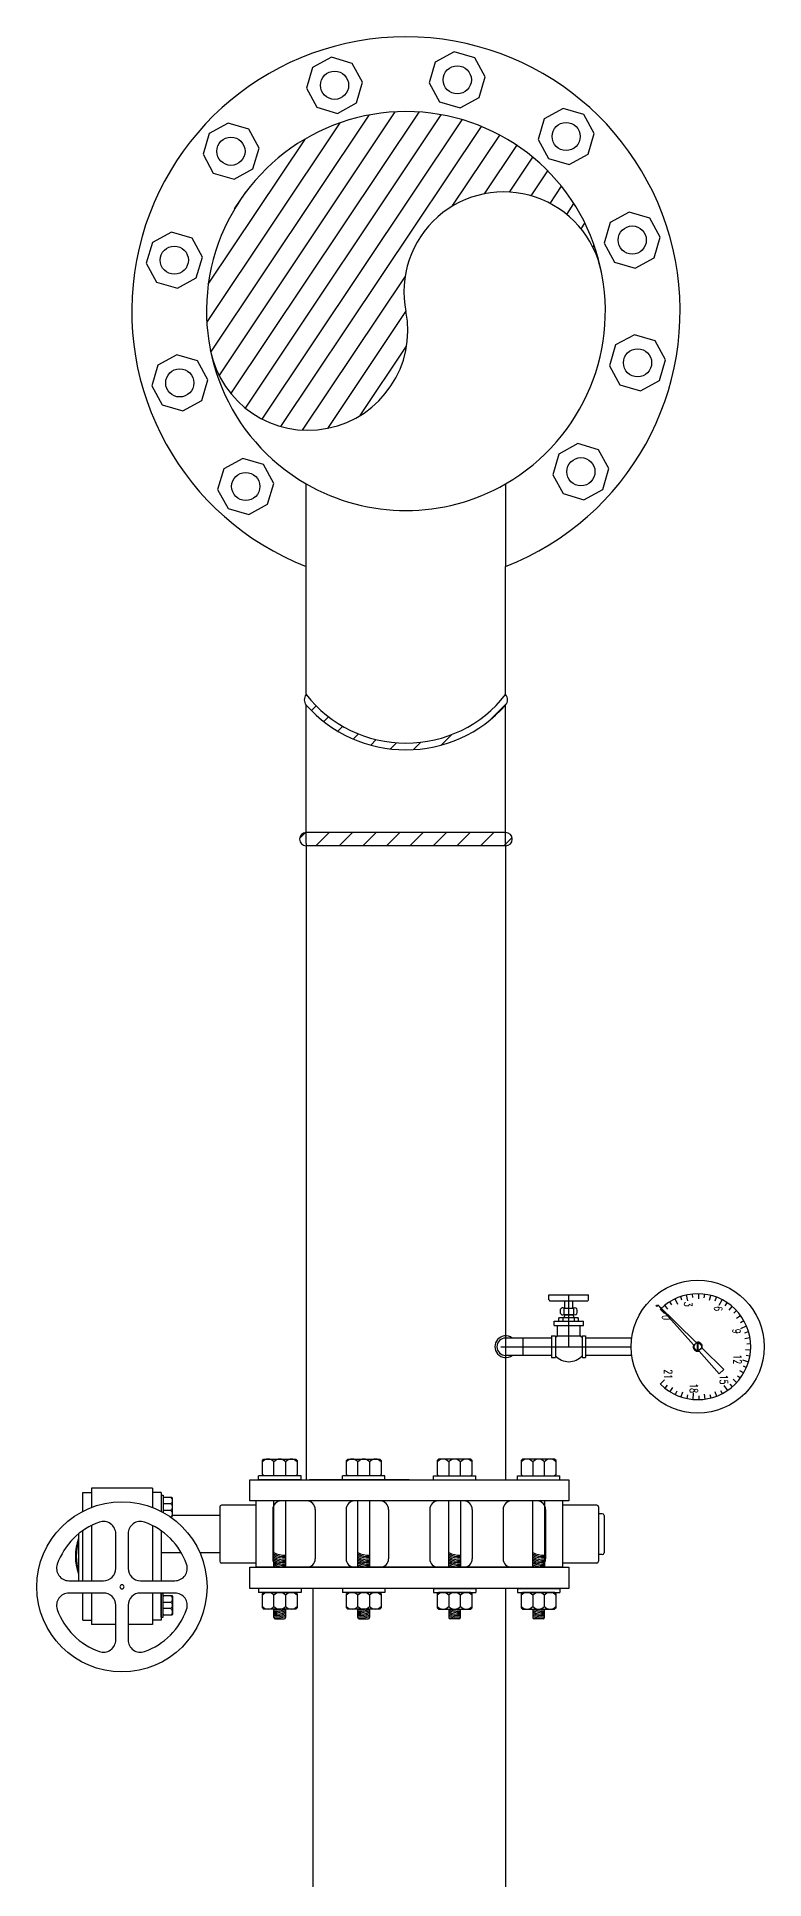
# Model space of a CAD drawing. Header units: inches. Extents: x 51172 to 63334, y -27893 to -10796.
# Drawn here: x 52014 to 52561, y -25657 to -24272 of the extents above; entities that cross this region are included whole.
import ezdxf
from ezdxf.enums import TextEntityAlignment as Align

# ---------------------------------------------------------------- set-up
doc = ezdxf.new("R2010")
doc.units = ezdxf.units.IN
doc.header["$MEASUREMENT"] = 0
doc.styles.add('RomanS', font='romans.shx', dxfattribs={"width": 0.8})

# ---------------------------------------------------------------- blocks, each defined once
blk = doc.blocks.new('pressuregauge')
at = {"color": 8}
for p, q in [((-0.0138, 0.1768), (-0.0156, 0.1811)), ((-0.0105, 0.18), (-0.0113, 0.1827)), ((-0.0062, 0.18), (-0.0068, 0.1837)), ((-0.0021, 0.1815), (-0.0023, 0.1842)), ((0.0021, 0.1805), (0.0023, 0.1842)), ((0.0063, 0.181), (0.0068, 0.1837)), ((0.01, 0.1782), (0.0113, 0.1827)), ((0.0145, 0.1786), (0.0156, 0.1811)), ((-0.0307, 0.1652), (-0.033, 0.1667)), ((-0.0274, 0.168), (-0.0302, 0.1704)), ((-0.0252, 0.1716), (-0.0271, 0.1737)), ((-0.0214, 0.1736), (-0.0235, 0.1766)), ((-0.0183, 0.1767), (-0.0197, 0.1791)), ((0.0178, 0.1759), (0.0197, 0.1791)), ((0.0219, 0.1744), (0.0235, 0.1766)), ((0.0245, 0.171), (0.027, 0.1737)), ((0.0281, 0.1686), (0.0302, 0.1704)), ((0.0292, 0.1642), (0.033, 0.1668)), ((-0.035, 0.1534), (-0.0386, 0.1543)), ((-0.0346, 0.1576), (-0.0372, 0.1586)), ((-0.0312, 0.1607), (-0.0353, 0.1628)), ((0.0011, 0.1477), (0.0171, 0.1641)), ((0.0033, 0.1455), (0.0203, 0.1607)), ((0.0203, 0.1607), (0.0171, 0.1641)), ((0.0329, 0.1616), (0.0353, 0.1628)), ((0.0337, 0.1573), (0.0372, 0.1587)), ((0.0359, 0.1536), (0.0386, 0.1543)), ((-0.0361, 0.1452), (-0.0398, 0.1452)), ((-0.0369, 0.1409), (-0.0396, 0.1406)), ((-0.0367, 0.1494), (-0.0395, 0.1498)), ((-0.0314, 0.1144), (-0.0032, 0.1433)), ((-0.0314, 0.1144), (-0.0013, 0.1413)), ((0.0028, 0.1447), (-0.0028, 0.1447)), ((0.0028, 0.1442), (-0.0028, 0.1442)), ((0.035, 0.1411), (0.0396, 0.1407)), ((0.0358, 0.1493), (0.0395, 0.1498)), ((0.037, 0.1452), (0.0398, 0.1453)), ((-0.0344, 0.1371), (-0.0389, 0.1361)), ((-0.0351, 0.1326), (-0.0377, 0.1317)), ((-0.0318, 0.1295), (-0.036, 0.1275)), ((-0.0315, 0.1249), (-0.0338, 0.1235)), ((0.0307, 0.1254), (0.0338, 0.1235)), ((0.0335, 0.1287), (0.036, 0.1275)), ((0.0342, 0.1329), (0.0377, 0.1318)), ((0.0362, 0.1367), (0.0389, 0.1362)), ((-0.0283, 0.122), (-0.0312, 0.1197)), ((-0.0249, 0.1196), (-0.0282, 0.1163)), ((0.0249, 0.1196), (0.0282, 0.1163)), ((0.029, 0.1214), (0.0312, 0.1197)), ((0, -0.0035), (0, 0.0945)), ((0, 0.0475), (-0.0391, 0.0475))]:
    blk.add_line(p, q, dxfattribs=at)
for p, q in [((-0.0065, 0.095), (-0.0065, 0.06)), ((0.0065, 0.095), (0.0065, 0.06)), ((-0.0352, 0.0623), (-0.0391, 0.0623)), ((-0.0391, 0.0326), (-0.0391, 0.0623)), ((-0.0346, 0.0333), (-0.0346, 0.0617)), ((-0.0193, 0.0364), (-0.0193, 0.0586)), ((-0.0159, 0.0586), (-0.0193, 0.0586)), ((-0.0159, 0.0364), (-0.0159, 0.0586)), ((-0.0081, 0.0561), (-0.0157, 0.0561)), ((-0.0082, 0.06), (0.0082, 0.06)), ((-0.0082, 0.0575), (-0.0082, 0.06)), ((-0.0082, 0.0575), (0.0082, 0.0575)), ((-0.0081, 0.0389), (-0.0081, 0.0561)), ((0.0082, 0.0575), (0.0082, 0.06)), ((-0.029, 0.0506), (-0.0346, 0.0506)), ((-0.029, 0.0446), (-0.0346, 0.0446)), ((-0.029, 0.0511), (-0.0241, 0.0511)), ((-0.029, 0.0438), (-0.029, 0.051)), ((-0.029, 0.0438), (-0.0241, 0.0438)), ((-0.0257, 0.0537), (-0.0275, 0.0537)), ((-0.0242, 0.0439), (-0.0242, 0.051)), ((-0.0239, 0.0506), (-0.0242, 0.0506)), ((-0.0239, 0.0446), (-0.0242, 0.0446)), ((-0.0239, 0.0446), (-0.0239, 0.0506)), ((-0.0213, 0.0549), (-0.0219, 0.0543)), ((-0.0219, 0.0406), (-0.0219, 0.0543)), ((-0.0219, 0.0515), (-0.0193, 0.0515)), ((-0.0219, 0.0431), (-0.0193, 0.0431)), ((-0.0193, 0.0549), (-0.0213, 0.0549)), ((-0.0352, 0.0326), (-0.0391, 0.0326)), ((-0.025, 0.0413), (-0.0282, 0.0413)), ((-0.0213, 0.0399), (-0.0219, 0.0406)), ((-0.0193, 0.0399), (-0.0213, 0.0399)), ((-0.0159, 0.0364), (-0.0193, 0.0364)), ((-0.0081, 0.0389), (-0.0159, 0.0389)), ((-0.0082, 0.0374), (0.0082, 0.0374)), ((-0.0082, 0.0345), (-0.0082, 0.0374)), ((-0.0082, 0.0345), (0.0082, 0.0345)), ((-0.0065, 0.0345), (-0.0065, 0)), ((0.0065, 0.0345), (0.0065, 0)), ((0.0082, 0.0345), (0.0082, 0.0374)), ((-0.0065, 0.013), (0.0065, 0.013))]:
    blk.add_line(p, q)
blk.add_circle((0, 0.1445), 0.05)
for centre, radius in [((0, 0.1445), 0.00278), ((-0.0308, 0.1137), 0.000463)]:
    blk.add_circle(centre, radius, dxfattribs=at)
for radius, start, end in [(0.0398, 315, 225), (0.00343, 70.726, 200.654), (0.00343, 246.9077, 16.8356)]:
    blk.add_arc((0, 0.1445), radius, start, end, dxfattribs=at)
for centre, radius, start, end in [((-0.0352, 0.0617), 0.000636, 0, 90), ((0.0021, 0.0475), 0.0134, 131.437, 140.1121), ((-0.0021, 0.0475), 0.0134, 311.437, 48.563), ((-0.0276, 0.052), 0.00171, 87.3451, 214.6492), ((-0.0276, 0.0429), 0.00171, 145.3508, 250.7556), ((-0.0256, 0.052), 0.00171, 325.3508, 92.6549), ((-0.0256, 0.0429), 0.00171, 289.2444, 34.6492), ((-0.024, 0.0527), 0.0021, 270, 345.2887), ((-0.024, 0.0425), 0.0021, 14.7113, 90), ((-0.0352, 0.0333), 0.000636, 270, 0), ((0.0021, 0.0475), 0.0134, 220.071, 228.563), ((0, 0), 0.00812, 143.3884, 36.6116), ((0, 0), 0.00652, 180, 0)]:
    blk.add_arc(centre, radius, start, end)
at = {"color": 8, "style": 'RomanS', "width": 0.7}
for s, p in [('9', (-0.0116, 0.1737)), ('12', (0.0095, 0.1745)), ('15', (0.0247, 0.164)), ('6', (-0.0286, 0.1599)), ('3', (-0.0319, 0.1373)), ('18', (0.0312, 0.1415)), ('21', (0.0207, 0.1223)), ('0', (-0.0219, 0.1208))]:
    blk.add_text(s, height=0.00602, rotation=360, dxfattribs=at).set_placement(p, align=Align.MIDDLE)

msp = doc.modelspace()

# ---------------------------------------------------------------- hatches: boundary and pattern name
h = msp.add_hatch()
h.set_pattern_fill('ANSI31', color=256, scale=120, angle=11.25)
h.set_pattern_definition([(56.25, (-48788.648, -64600.17), (-12.4720442, 8.3335535), [])])
h.paths.add_polyline_path([(52439.1, -24448.9, 1), (52144.8, -24507.4, 1), (52292, -24478.1, -1)])
h = msp.add_hatch()
h.set_pattern_fill('ANSI31', color=256, scale=100)
h.set_pattern_definition([(45, (-35356.204, -37243.117), (-8.8388348, 8.8388348), [])])
h.paths.add_polyline_path([(52367, -24774.3, 0.361193), (52367, -24766.5, -0.485951), (52217, -24766.5, 0.361193), (52217, -24774.3, 0.448765)])

# ---------------------------------------------------------------- linework, layer by layer
for p, q in [((52328.3, -24283.1), (52314.1, -24290.9)), ((52343.9, -24287.7), (52328.3, -24283.1)), ((52221.8, -24295), (52217.2, -24310.5)), ((52236.1, -24287.2), (52221.8, -24295)), ((52251.6, -24291.8), (52236.1, -24287.2)), ((52259.4, -24306), (52251.6, -24291.8)), ((52314.1, -24290.9), (52309.5, -24306.5)), ((52351.7, -24302), (52343.9, -24287.7)), ((52217.2, -24310.5), (52225, -24324.8)), ((52254.8, -24321.6), (52259.4, -24306)), ((52309.5, -24306.5), (52317.3, -24320.7)), ((52347.1, -24317.5), (52351.7, -24302)), ((52225, -24324.8), (52240.6, -24329.4)), ((52240.6, -24329.4), (52254.8, -24321.6)), ((52317.3, -24320.7), (52332.8, -24325.3)), ((52332.8, -24325.3), (52347.1, -24317.5)), ((52410.2, -24325.7), (52396, -24333.5)), ((52425.8, -24330.3), (52410.2, -24325.7)), ((52158.2, -24336.8), (52143.9, -24344.6)), ((52173.8, -24341.4), (52158.2, -24336.8)), ((52181.5, -24355.7), (52173.8, -24341.4)), ((52396, -24333.5), (52391.4, -24349.1)), ((52433.6, -24344.6), (52425.8, -24330.3)), ((52143.9, -24344.6), (52139.4, -24360.2)), ((52176.9, -24371.2), (52181.5, -24355.7)), ((52391.4, -24349.1), (52399.2, -24363.3)), ((52429, -24360.1), (52433.6, -24344.6)), ((52139.4, -24360.2), (52147.1, -24374.4)), ((52399.2, -24363.3), (52414.8, -24367.9)), ((52414.8, -24367.9), (52429, -24360.1)), ((52147.1, -24374.4), (52162.7, -24379)), ((52162.7, -24379), (52176.9, -24371.2)), ((52445.6, -24411.4), (52441.1, -24427)), ((52459.9, -24403.6), (52445.6, -24411.4)), ((52475.5, -24408.2), (52459.9, -24403.6)), ((52483.2, -24422.4), (52475.5, -24408.2)), ((52115.6, -24418.8), (52101.3, -24426.5)), ((52131.1, -24423.3), (52115.6, -24418.8)), ((52138.9, -24437.6), (52131.1, -24423.3)), ((52478.7, -24438), (52483.2, -24422.4)), ((52101.3, -24426.5), (52096.7, -24442.1)), ((52134.3, -24453.2), (52138.9, -24437.6)), ((52441.1, -24427), (52448.8, -24441.2)), ((52464.4, -24445.8), (52478.7, -24438)), ((52096.7, -24442.1), (52104.5, -24456.3)), ((52120.1, -24460.9), (52134.3, -24453.2)), ((52448.8, -24441.2), (52464.4, -24445.8)), ((52104.5, -24456.3), (52120.1, -24460.9)), ((52449.7, -24503.6), (52445.1, -24519.2)), ((52464, -24495.9), (52449.7, -24503.6)), ((52479.5, -24500.5), (52464, -24495.9)), ((52487.3, -24514.7), (52479.5, -24500.5)), ((52105.4, -24518.8), (52100.8, -24534.4)), ((52119.6, -24511), (52105.4, -24518.8)), ((52135.2, -24515.6), (52119.6, -24511)), ((52143, -24529.9), (52135.2, -24515.6)), ((52445.1, -24519.2), (52452.9, -24533.5)), ((52482.7, -24530.3), (52487.3, -24514.7)), ((52100.8, -24534.4), (52108.6, -24548.6)), ((52138.4, -24545.4), (52143, -24529.9)), ((52452.9, -24533.5), (52468.5, -24538)), ((52468.5, -24538), (52482.7, -24530.3)), ((52108.6, -24548.6), (52124.1, -24553.2)), ((52124.1, -24553.2), (52138.4, -24545.4)), ((52421.3, -24577.8), (52407.1, -24585.6)), ((52436.9, -24582.4), (52421.3, -24577.8)), ((52169.3, -24588.9), (52155, -24596.7)), ((52184.8, -24593.5), (52169.3, -24588.9)), ((52407.1, -24585.6), (52402.5, -24601.2)), ((52444.7, -24596.6), (52436.9, -24582.4)), ((52155, -24596.7), (52150.4, -24612.2)), ((52192.6, -24607.7), (52184.8, -24593.5)), ((52402.5, -24601.2), (52410.3, -24615.4)), ((52440.1, -24612.2), (52444.7, -24596.6)), ((52150.4, -24612.2), (52158.2, -24626.5)), ((52188, -24623.3), (52192.6, -24607.7)), ((52217, -24766.5), (52217, -24608)), ((52367, -24608), (52367, -24670.2)), ((52410.3, -24615.4), (52425.9, -24620)), ((52425.9, -24620), (52440.1, -24612.2)), ((52158.2, -24626.5), (52173.8, -24631.1)), ((52173.8, -24631.1), (52188, -24623.3)), ((52217, -24766.5), (52217, -24670.2)), ((52367, -24766.5), (52367, -24670.2)), ((52217, -24878.4), (52217, -24774.3)), ((52367, -24878.4), (52367, -24774.3)), ((52367, -24870.2), (52217, -24870.2)), ((52217, -24878.4), (52217, -25356.9)), ((52367, -24880.2), (52217, -24880.2)), ((52367, -24878.4), (52367, -25356.9)), ((52049, -25366.5), (52055.4, -25366.5)), ((52049, -25380.7), (52049, -25366.5)), ((52055.4, -25363.3), (52055.4, -25377.8)), ((52101.5, -25363.3), (52055.4, -25363.3)), ((52101.5, -25363.3), (52101.5, -25377.8)), ((52107.9, -25366.5), (52101.5, -25366.5)), ((52107.9, -25366.5), (52107.9, -25380.7)), ((52294.4, -25356.9), (52219.4, -25356.9)), ((52152, -25377.4), (52152, -25418.3)), ((52179.2, -25376.1), (52153.3, -25376.1)), ((52179.2, -25372.9), (52179.2, -25422.8)), ((52409.7, -25372.9), (52179.2, -25372.9)), ((52191.8, -25379.3), (52191.8, -25416.4)), ((52223.8, -25379.3), (52223.8, -25416.4)), ((52247, -25379.3), (52247, -25416.4)), ((52279, -25379.3), (52279, -25416.4)), ((52309.9, -25379.3), (52309.9, -25416.4)), ((52341.9, -25379.3), (52341.9, -25416.4)), ((52365.1, -25379.3), (52365.1, -25416.4)), ((52397.1, -25379.3), (52397.1, -25416.4)), ((52409.7, -25372.9), (52409.7, -25422.8)), ((52435.6, -25376.1), (52409.7, -25376.1)), ((52436.9, -25377.4), (52436.9, -25418.3)), ((52049, -25432.9), (52049, -25395.2)), ((52055.4, -25391.4), (52055.4, -25432.9)), ((52101.5, -25391.4), (52101.5, -25432.9)), ((52107.9, -25395.2), (52107.9, -25432.9)), ((52152, -25383.8), (52116.5, -25383.8)), ((52439.7, -25382.5), (52436.9, -25382.5)), ((52441, -25383.8), (52441, -25411.9)), ((52045.8, -25397.6), (52045.8, -25432.9)), ((52123.1, -25411.9), (52107.9, -25411.9)), ((52152, -25411.9), (52137.1, -25411.9)), ((52179.2, -25419.6), (52153.3, -25419.6)), ((52435.6, -25419.6), (52409.7, -25419.6)), ((52439.7, -25413.2), (52436.9, -25413.2)), ((52049, -25462.5), (52049, -25442.2)), ((52055.4, -25442.2), (52055.4, -25465.7)), ((52101.5, -25442.2), (52101.5, -25465.7)), ((52107.9, -25442.2), (52107.9, -25462.5)), ((52221.9, -25438.8), (52221.9, -25800.3)), ((52367, -25438.8), (52367, -25800.3)), ((52049, -25462.5), (52055.4, -25462.5)), ((52107.9, -25462.5), (52101.5, -25462.5)), ((52074, -25465.7), (52055.4, -25465.7)), ((52101.5, -25465.7), (52082.8, -25465.7))]:
    msp.add_line(p, q)
at = {"linetype": 'Continuous'}
for p, q in [((52212, -24874.8), (52216.5, -24870.3)), ((52224.2, -24880.2), (52234.2, -24870.2)), ((52241.9, -24880.2), (52251.9, -24870.2)), ((52259.6, -24880.2), (52269.6, -24870.2)), ((52277.3, -24880.2), (52287.3, -24870.2)), ((52294.9, -24880.2), (52304.9, -24870.2)), ((52312.6, -24880.2), (52322.6, -24870.2)), ((52330.3, -24880.2), (52340.3, -24870.2)), ((52348, -24880.2), (52358, -24870.2)), ((52365.6, -24880.2), (52371.8, -24874.1)), ((52184, -25342.5), (52185, -25341.4)), ((52184, -25352.9), (52184, -25342.5)), ((52184, -25352.9), (52185, -25354)), ((52185, -25341.4), (52209.1, -25341.4)), ((52192.7, -25354), (52192.7, -25343.5)), ((52201.4, -25343.5), (52201.4, -25354)), ((52209.1, -25341.4), (52210.2, -25342.5)), ((52210.2, -25352.9), (52209.1, -25354)), ((52210.2, -25342.5), (52210.2, -25352.9)), ((52247.2, -25342.5), (52248.2, -25341.4)), ((52247.2, -25352.9), (52247.2, -25342.5)), ((52247.2, -25352.9), (52248.2, -25354)), ((52248.2, -25341.4), (52272.3, -25341.4)), ((52255.9, -25354), (52255.9, -25343.5)), ((52264.6, -25343.5), (52264.6, -25354)), ((52272.3, -25341.4), (52273.3, -25342.5)), ((52273.3, -25352.9), (52272.3, -25354)), ((52273.3, -25342.5), (52273.3, -25352.9)), ((52316.6, -25341.4), (52315.5, -25342.5)), ((52315.5, -25342.5), (52315.5, -25352.9)), ((52315.5, -25352.9), (52316.6, -25354)), ((52340.7, -25341.4), (52316.6, -25341.4)), ((52324.3, -25343.5), (52324.3, -25354)), ((52333, -25354), (52333, -25343.5)), ((52341.7, -25342.5), (52340.7, -25341.4)), ((52341.7, -25352.9), (52340.7, -25354)), ((52341.7, -25352.9), (52341.7, -25342.5)), ((52379.8, -25341.4), (52378.7, -25342.5)), ((52378.7, -25342.5), (52378.7, -25352.9)), ((52378.7, -25352.9), (52379.8, -25354)), ((52403.8, -25341.4), (52379.8, -25341.4)), ((52387.4, -25343.5), (52387.4, -25354)), ((52396.2, -25354), (52396.2, -25343.5)), ((52404.9, -25342.5), (52403.8, -25341.4)), ((52404.9, -25352.9), (52403.8, -25354)), ((52404.9, -25352.9), (52404.9, -25342.5)), ((52174.5, -25372.9), (52174.5, -25356.9)), ((52174.5, -25356.9), (52414.4, -25356.9)), ((52181.1, -25356.9), (52181.1, -25354)), ((52213.1, -25354), (52181.1, -25354)), ((52213.1, -25356.9), (52181.1, -25356.9)), ((52213.1, -25356.9), (52213.1, -25354)), ((52244.3, -25356.9), (52244.3, -25354)), ((52276.2, -25354), (52244.3, -25354)), ((52276.2, -25356.9), (52244.3, -25356.9)), ((52276.2, -25356.9), (52276.2, -25354)), ((52312.7, -25356.9), (52312.7, -25354)), ((52312.7, -25354), (52344.6, -25354)), ((52312.7, -25356.9), (52344.6, -25356.9)), ((52344.6, -25356.9), (52344.6, -25354)), ((52375.8, -25356.9), (52375.8, -25354)), ((52375.8, -25354), (52407.8, -25354)), ((52375.8, -25356.9), (52407.8, -25356.9)), ((52407.8, -25356.9), (52407.8, -25354)), ((52414.4, -25356.9), (52414.4, -25372.9)), ((52107.9, -25368.5), (52109.5, -25368.5)), ((52107.9, -25368.5), (52107.9, -25380.7)), ((52109.5, -25368.5), (52109.5, -25381.6)), ((52110.1, -25370.2), (52109.5, -25370.7)), ((52115.3, -25375), (52109.5, -25375)), ((52109.5, -25379.9), (52115.3, -25379.9)), ((52115.9, -25370.2), (52110.1, -25370.2)), ((52116.5, -25370.7), (52115.9, -25370.2)), ((52116.5, -25384.2), (52116.5, -25370.7)), ((52414.4, -25372.9), (52174.5, -25372.9)), ((52192.7, -25422.8), (52192.7, -25372.9)), ((52201.5, -25372.9), (52201.5, -25422.8)), ((52255.9, -25422.8), (52255.9, -25372.9)), ((52264.6, -25372.9), (52264.6, -25422.8)), ((52324.3, -25422.8), (52324.3, -25372.9)), ((52333, -25372.9), (52333, -25422.8)), ((52387.4, -25422.8), (52387.4, -25372.9)), ((52396.2, -25372.9), (52396.2, -25422.8)), ((52114.7, -25384.8), (52115.9, -25384.8)), ((52115.9, -25384.8), (52116.5, -25384.2)), ((52073.8, -25423.6), (52073.8, -25397.6)), ((52083, -25397.6), (52083, -25423.6)), ((52174.5, -25422.8), (52414.4, -25422.8)), ((52174.5, -25438.8), (52174.5, -25422.8)), ((52409.7, -25422.8), (52179.2, -25422.8)), ((52414.4, -25422.8), (52414.4, -25438.8)), ((52038.5, -25432.9), (52064.5, -25432.9)), ((52092.3, -25432.9), (52118.3, -25432.9)), ((52064.5, -25442.2), (52038.5, -25442.2)), ((52118.3, -25442.2), (52092.3, -25442.2)), ((52107.9, -25442.5), (52109.5, -25442.5)), ((52107.9, -25460.4), (52107.9, -25442.5)), ((52109.5, -25460.4), (52109.5, -25442.5)), ((52110.1, -25444.1), (52109.5, -25444.7)), ((52109.5, -25449), (52115.3, -25449)), ((52110.1, -25444.1), (52115.9, -25444.1)), ((52115.9, -25444.1), (52116.5, -25444.7)), ((52116.5, -25444.7), (52116.5, -25458.2)), ((52414.4, -25438.8), (52174.5, -25438.8)), ((52213.1, -25438.8), (52181.1, -25438.8)), ((52181.1, -25438.8), (52181.1, -25441.7)), ((52213.1, -25441.7), (52181.1, -25441.7)), ((52184, -25442.7), (52185, -25441.7)), ((52184, -25453.2), (52184, -25442.7)), ((52185, -25441.7), (52209.1, -25441.7)), ((52192.7, -25452.2), (52192.7, -25443.8)), ((52201.5, -25443.8), (52201.5, -25452.2)), ((52209.1, -25441.7), (52210.2, -25442.7)), ((52210.2, -25442.7), (52210.2, -25453.2)), ((52213.1, -25438.8), (52213.1, -25441.7)), ((52244.3, -25438.8), (52244.3, -25441.7)), ((52276.2, -25438.8), (52244.3, -25438.8)), ((52276.2, -25441.7), (52244.3, -25441.7)), ((52247.2, -25442.7), (52248.2, -25441.7)), ((52247.2, -25453.2), (52247.2, -25442.7)), ((52248.2, -25441.7), (52272.3, -25441.7)), ((52255.9, -25452.2), (52255.9, -25443.8)), ((52264.6, -25443.8), (52264.6, -25452.2)), ((52272.3, -25441.7), (52273.4, -25442.7)), ((52273.4, -25442.7), (52273.4, -25453.2)), ((52276.2, -25438.8), (52276.2, -25441.7)), ((52312.7, -25438.8), (52312.7, -25441.7)), ((52312.7, -25438.8), (52344.6, -25438.8)), ((52312.7, -25441.7), (52344.6, -25441.7)), ((52316.6, -25441.7), (52315.5, -25442.7)), ((52315.5, -25442.7), (52315.5, -25453.2)), ((52340.7, -25441.7), (52316.6, -25441.7)), ((52324.3, -25443.8), (52324.3, -25452.2)), ((52333, -25452.2), (52333, -25443.8)), ((52341.7, -25442.7), (52340.7, -25441.7)), ((52341.7, -25453.2), (52341.7, -25442.7)), ((52344.6, -25438.8), (52344.6, -25441.7)), ((52375.8, -25438.8), (52375.8, -25441.7)), ((52375.8, -25438.8), (52407.8, -25438.8)), ((52375.8, -25441.7), (52407.8, -25441.7)), ((52379.8, -25441.7), (52378.7, -25442.7)), ((52378.7, -25442.7), (52378.7, -25453.2)), ((52403.8, -25441.7), (52379.8, -25441.7)), ((52387.4, -25443.8), (52387.4, -25452.2)), ((52396.2, -25452.2), (52396.2, -25443.8)), ((52404.9, -25442.7), (52403.8, -25441.7)), ((52404.9, -25453.2), (52404.9, -25442.7)), ((52407.8, -25438.8), (52407.8, -25441.7)), ((52073.8, -25477.4), (52073.8, -25451.4)), ((52083, -25451.4), (52083, -25477.4)), ((52107.9, -25460.4), (52109.5, -25460.4)), ((52115.3, -25453.9), (52109.5, -25453.9)), ((52110.1, -25458.8), (52109.5, -25458.2)), ((52115.9, -25458.8), (52110.1, -25458.8)), ((52116.5, -25458.2), (52115.9, -25458.8)), ((52184, -25453.2), (52185, -25454.3)), ((52209.1, -25454.3), (52185, -25454.3)), ((52192.7, -25460.5), (52192.7, -25454.3)), ((52193.8, -25461.5), (52200.4, -25461.5)), ((52201.5, -25454.3), (52201.5, -25460.5)), ((52210.2, -25453.2), (52209.1, -25454.3)), ((52247.2, -25453.2), (52248.2, -25454.3)), ((52272.3, -25454.3), (52248.2, -25454.3)), ((52255.9, -25460.5), (52255.9, -25454.3)), ((52256.9, -25461.5), (52263.6, -25461.5)), ((52264.6, -25454.3), (52264.6, -25460.5)), ((52273.4, -25453.2), (52272.3, -25454.3)), ((52315.5, -25453.2), (52316.6, -25454.3)), ((52316.6, -25454.3), (52340.7, -25454.3)), ((52324.3, -25454.3), (52324.3, -25460.5)), ((52331.9, -25461.5), (52325.3, -25461.5)), ((52333, -25460.5), (52333, -25454.3)), ((52341.7, -25453.2), (52340.7, -25454.3)), ((52378.7, -25453.2), (52379.8, -25454.3)), ((52379.8, -25454.3), (52403.8, -25454.3)), ((52387.4, -25454.3), (52387.4, -25460.5)), ((52395.1, -25461.5), (52388.5, -25461.5)), ((52396.2, -25460.5), (52396.2, -25454.3)), ((52404.9, -25453.2), (52403.8, -25454.3))]:
    msp.add_line(p, q, dxfattribs=at)
for centre in [(52238.3, -24308.3), (52330.6, -24304.2), (52412.5, -24346.8), (52160.4, -24357.9), (52462.2, -24424.7), (52117.8, -24439.8), (52466.2, -24517), (52121.9, -24532.1), (52423.6, -24598.9), (52171.5, -24610)]:
    msp.add_circle(centre, 10.6)
msp.add_circle((52078.4, -25437.5), 64, dxfattribs=at)
for centre, radius, start, end in [((52292, -24478.1), 206.2, 291.3237, 248.6763), ((52292, -24478.1), 150, 300, 240), ((52365.5, -24463.5), 75, 11.25, 191.473), ((52218.4, -24492.7), 75, 191.25, 11.25), ((52292, -24478.1), 150, 240, 300), ((52221.6, -24770.4), 6.09, 140.2813, 219.7187), ((52292, -24707.6), 95.4, 218.165, 321.835), ((52362.3, -24770.4), 6.09, 320.2813, 39.7187), ((52292, -24707.6), 100.4, 221.6623, 318.3377), ((52217, -24875.2), 5, 90, 270), ((52367, -24875.2), 5, 270, 90), ((52153.3, -25377.4), 1.28, 90, 180), ((52198.2, -25379.3), 6.4, 90, 180), ((52217.4, -25379.3), 6.4, 0, 90), ((52253.4, -25379.3), 6.4, 90, 180), ((52272.6, -25379.3), 6.4, 0, 90), ((52316.3, -25379.3), 6.4, 90, 180), ((52335.5, -25379.3), 6.4, 0, 90), ((52371.5, -25379.3), 6.4, 90, 180), ((52390.7, -25379.3), 6.4, 0, 90), ((52435.6, -25377.4), 1.28, 0, 90), ((52439.7, -25383.8), 1.28, 0, 90), ((52080.9, -25414.5), 37.5, 159.1997, 200.8003), ((52080.9, -25414.5), 36.9, 161.9972, 198.0028), ((52153.3, -25418.3), 1.28, 180, 270), ((52198.2, -25416.4), 6.4, 180, 270), ((52217.4, -25416.4), 6.4, 270, 0), ((52253.4, -25416.4), 6.4, 180, 270), ((52272.6, -25416.4), 6.4, 270, 0), ((52316.3, -25416.4), 6.4, 180, 270), ((52335.5, -25416.4), 6.4, 270, 0), ((52371.5, -25416.4), 6.4, 180, 270), ((52390.7, -25416.4), 6.4, 270, 0), ((52435.6, -25418.3), 1.28, 270, 0), ((52439.7, -25411.9), 1.28, 270, 0), ((52078.4, -25437.5), 1.57, 90, 270), ((52078.4, -25437.5), 1.57, 270, 90)]:
    msp.add_arc(centre, radius, start, end)
for centre, radius, start, end in [((52188.4, -25347.1), 5.64, 39.3849, 140.6151), ((52197.1, -25347.1), 5.64, 39.3849, 140.6151), ((52205.8, -25347.1), 5.64, 39.3849, 140.6151), ((52251.5, -25347.1), 5.64, 39.3849, 140.6151), ((52260.3, -25347.1), 5.64, 39.3849, 140.6151), ((52269, -25347.1), 5.64, 39.3849, 140.6151), ((52319.9, -25347.1), 5.64, 39.3849, 140.6151), ((52328.6, -25347.1), 5.64, 39.3849, 140.6151), ((52337.4, -25347.1), 5.64, 39.3849, 140.6151), ((52383.1, -25347.1), 5.64, 39.3849, 140.6151), ((52391.8, -25347.1), 5.64, 39.3849, 140.6151), ((52400.5, -25347.1), 5.64, 39.3849, 140.6151), ((52113.3, -25372.6), 3.16, 309.3849, 50.6151), ((52113.3, -25377.5), 3.16, 309.3849, 50.6151), ((52113.3, -25382.4), 3.16, 309.3849, 50.6151), ((52078.4, -25437.5), 51.5, 109.2185, 160.7815), ((52064.5, -25397.6), 9.27, 360, 109.2185), ((52092.3, -25397.6), 9.27, 70.7815, 180), ((52078.4, -25437.5), 51.5, 19.2185, 70.7815), ((52038.5, -25423.6), 9.27, 160.7815, 270), ((52118.3, -25423.6), 9.27, 270, 19.2185), ((52200.7, -25397.1), 16.6, 241.1637, 272.4453), ((52200.7, -25397.1), 17.7, 243.0169, 272.3003), ((52200.7, -25397.1), 18.7, 244.6374, 272.1715), ((52200.7, -25400.6), 16.6, 241.1637, 272.4453), ((52200.7, -25400.6), 17.7, 243.0169, 272.3003), ((52200.7, -25400.6), 18.7, 244.6374, 272.1715), ((52200.7, -25400.6), 19.8, 246.0681, 272.0564), ((52200.7, -25400.6), 20.8, 247.3413, 271.9529), ((52200.7, -25400.6), 21.9, 248.4824, 271.8593), ((52200.7, -25401.7), 21.9, 248.4824, 254.3117), ((52263.9, -25397.1), 16.6, 241.1637, 272.4453), ((52263.9, -25397.1), 17.7, 243.0169, 272.3003), ((52263.9, -25397.1), 18.7, 244.6374, 272.1715), ((52263.9, -25400.6), 16.6, 241.1637, 272.4453), ((52263.9, -25400.6), 17.7, 243.0169, 272.3003), ((52263.9, -25400.6), 18.7, 244.6374, 272.1715), ((52263.9, -25400.6), 19.8, 246.0681, 272.0564), ((52263.9, -25400.6), 20.8, 247.3413, 271.9529), ((52263.9, -25400.6), 21.9, 248.4824, 271.8593), ((52263.9, -25401.7), 21.9, 248.4824, 254.3117), ((52332.3, -25397.1), 16.6, 241.1637, 272.4453), ((52332.3, -25397.1), 17.7, 243.0169, 272.3003), ((52332.3, -25397.1), 18.7, 244.6374, 272.1715), ((52332.3, -25400.6), 16.6, 241.1637, 272.4453), ((52332.3, -25400.6), 17.7, 243.0169, 272.3003), ((52332.3, -25400.6), 18.7, 244.6374, 272.1715), ((52332.3, -25400.6), 19.8, 246.0681, 272.0564), ((52332.3, -25400.6), 20.8, 247.3413, 271.9529), ((52332.3, -25400.6), 21.9, 248.4824, 271.8593), ((52332.3, -25401.7), 21.9, 248.4824, 254.3117), ((52395.5, -25397.1), 16.6, 241.1637, 272.4453), ((52395.5, -25397.1), 17.7, 243.0169, 272.3003), ((52395.5, -25397.1), 18.7, 244.6374, 272.1715), ((52395.5, -25400.6), 16.6, 241.1637, 272.4453), ((52395.5, -25400.6), 17.7, 243.0169, 272.3003), ((52395.5, -25400.6), 18.7, 244.6374, 272.1715), ((52395.5, -25400.6), 19.8, 246.0681, 272.0564), ((52395.5, -25400.6), 20.8, 247.3413, 271.9529), ((52395.5, -25400.6), 21.9, 248.4824, 271.8593), ((52395.5, -25401.7), 21.9, 248.4824, 254.3117), ((52064.5, -25423.6), 9.27, 270, 0), ((52092.3, -25423.6), 9.27, 180, 270), ((52038.5, -25451.4), 9.27, 90, 199.2185), ((52064.5, -25451.4), 9.27, 360, 90), ((52092.3, -25451.4), 9.27, 90, 180), ((52113.3, -25446.6), 3.16, 309.3849, 50.6151), ((52113.3, -25451.5), 3.16, 309.3849, 50.6151), ((52118.3, -25451.4), 9.27, 340.7815, 90), ((52188.4, -25447.4), 5.65, 39.3849, 140.6151), ((52197.1, -25447.4), 5.65, 39.3849, 140.6151), ((52205.8, -25447.4), 5.65, 39.3849, 140.6151), ((52251.5, -25447.4), 5.65, 39.3849, 140.6151), ((52260.3, -25447.4), 5.65, 39.3849, 140.6151), ((52269, -25447.4), 5.65, 39.3849, 140.6151), ((52319.9, -25447.4), 5.65, 39.3849, 140.6151), ((52328.6, -25447.4), 5.65, 39.3849, 140.6151), ((52337.4, -25447.4), 5.65, 39.3849, 140.6151), ((52383.1, -25447.4), 5.65, 39.3849, 140.6151), ((52391.8, -25447.4), 5.65, 39.3849, 140.6151), ((52400.5, -25447.4), 5.65, 39.3849, 140.6151), ((52078.4, -25437.5), 51.5, 199.2185, 250.7815), ((52078.4, -25437.5), 51.5, 289.2185, 340.7815), ((52113.3, -25456.4), 3.16, 309.3849, 50.6151), ((52188.4, -25448.6), 5.65, 219.3849, 320.6151), ((52197.1, -25448.6), 5.65, 219.3849, 320.6151), ((52193.4, -25438.3), 21.9, 268.1407, 291.5176), ((52193.8, -25460.5), 1.05, 180, 270), ((52193.4, -25438.3), 18.7, 268.1407, 295.3626), ((52193.4, -25438.3), 19.8, 268.1407, 293.9319), ((52193.4, -25438.3), 20.8, 268.1407, 292.6587), ((52193.4, -25438.3), 16.6, 268.1407, 286.5975), ((52193.4, -25438.3), 17.7, 268.1407, 295.6381), ((52193.4, -25438.3), 22.9, 268.9617, 290.4885), ((52200.4, -25460.5), 1.05, 270, 0), ((52205.8, -25448.6), 5.65, 219.3849, 320.6151), ((52251.5, -25448.6), 5.65, 219.3849, 320.6151), ((52260.3, -25448.6), 5.65, 219.3849, 320.6151), ((52256.6, -25438.3), 20.8, 268.1407, 292.6587), ((52256.6, -25438.3), 21.9, 268.1407, 291.5176), ((52256.9, -25460.5), 1.05, 180, 270), ((52256.6, -25438.3), 17.7, 268.1407, 295.6381), ((52256.6, -25438.3), 18.7, 268.1407, 295.3626), ((52256.6, -25438.3), 19.8, 268.1407, 293.9319), ((52256.6, -25438.3), 16.6, 268.1407, 286.5975), ((52256.6, -25438.3), 22.9, 268.9617, 290.4885), ((52263.6, -25460.5), 1.05, 270, 0), ((52269, -25448.6), 5.65, 219.3849, 320.6151), ((52319.9, -25448.6), 5.65, 219.3849, 320.6151), ((52328.6, -25448.6), 5.65, 219.3849, 320.6151), ((52332.3, -25438.3), 18.7, 244.6374, 271.8593), ((52332.3, -25438.3), 19.8, 246.0681, 271.8593), ((52332.3, -25438.3), 20.8, 247.3413, 271.8593), ((52332.3, -25438.3), 21.9, 248.4824, 271.8593), ((52332.3, -25438.3), 22.9, 249.5115, 271.0383), ((52325.3, -25460.5), 1.05, 180, 270), ((52332.3, -25438.3), 17.7, 244.3619, 271.8593), ((52332.3, -25438.3), 16.6, 253.4025, 271.8593), ((52331.9, -25460.5), 1.05, 270, 0), ((52337.4, -25448.6), 5.65, 219.3849, 320.6151), ((52383.1, -25448.6), 5.65, 219.3849, 320.6151), ((52391.8, -25448.6), 5.65, 219.3849, 320.6151), ((52395.5, -25438.3), 18.7, 244.6374, 272.1715), ((52395.5, -25438.3), 19.8, 246.0681, 272.0564), ((52395.5, -25438.3), 20.8, 247.3413, 271.9529), ((52395.5, -25438.3), 21.9, 248.4824, 271.8593), ((52395.5, -25438.3), 22.9, 249.5115, 271.0383), ((52388.5, -25460.5), 1.05, 180, 270), ((52395.5, -25438.3), 17.7, 244.3619, 272.3003), ((52395.5, -25438.3), 16.6, 253.4025, 272.4453), ((52395.1, -25460.5), 1.05, 270, 0), ((52400.5, -25448.6), 5.65, 219.3849, 320.6151), ((52064.5, -25477.4), 9.27, 250.7815, 0), ((52092.3, -25477.4), 9.27, 180, 289.2185)]:
    msp.add_arc(centre, radius, start, end, dxfattribs=at)

# ---------------------------------------------------------------- block references
at = {"xscale": 1000, "yscale": 1000, "zscale": 1000, "rotation": 270}
msp.add_blockref('pressuregauge', (52367, -25256.9), dxfattribs=at)

doc.saveas('drawing.dxf')
